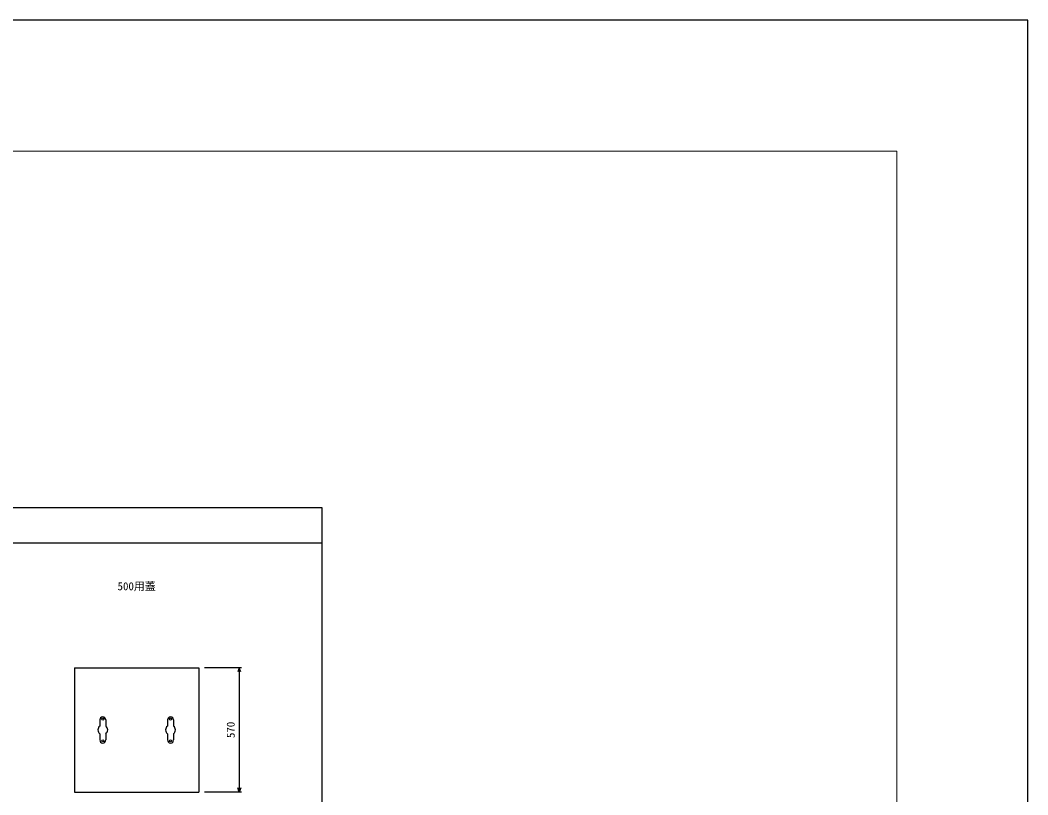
# Model space of a CAD drawing. Units: millimetres, scale not verified. Extents: x -12600 to 12600, y -8910 to 8910.
# Drawn here: x 7985 to 12600, y 5362 to 8910 of the extents above; entities that cross this region are included whole.
import ezdxf
from ezdxf.enums import TextEntityAlignment as Align

# ---------------------------------------------------------------- set-up
doc = ezdxf.new("R2010")
doc.units = ezdxf.units.MM
doc.header["$LTSCALE"] = 30
for name, color, linetype, lineweight in [('0-0_DIM', 7, 'Continuous', 25), ('0-1_Defpoints', 5, 'Continuous', 25), ('0-4_OUTLINE', 3, 'Continuous', 25), ('0-6_TXT', 7, 'Continuous', 25), ('0-7_WAKU', 3, 'Continuous', 13)]:
    doc.layers.add(name, color=color, linetype=linetype, lineweight=lineweight)
doc.styles.add('ＭＳ ゴシック', font='')
doc.styles.get('ＭＳ ゴシック').set_extended_font_data('MS Gothic')

msp = doc.modelspace()

# ---------------------------------------------------------------- linework, layer by layer
at = {"layer": '0-0_DIM'}
for p, q in [((2868.48, 6516.57), (9368.48, 6516.57)), ((8998.48, 5944.19), (8828.48, 5944.19)), ((8988.48, 5944.19), (8988.48, 5374.19)), ((8998.48, 5374.19), (8828.48, 5374.19))]:
    msp.add_line(p, q, dxfattribs=at)
msp.add_lwpolyline([(2868.48, 2376.57), (9368.48, 2376.57), (9368.48, 6676.57), (2868.48, 6676.57)], close=True, dxfattribs=at)
for points in [[(8995.56, 5924.73), (8988.48, 5944.19), (8981.39, 5924.73)], [(8995.56, 5393.65), (8988.48, 5374.19), (8981.39, 5393.65)]]:
    msp.add_lwpolyline(points, dxfattribs=at)
at = {"layer": '0-1_Defpoints'}
msp.add_lwpolyline([(-12600, -8910), (12600, -8910), (12600, 8910), (-12600, 8910)], close=True, dxfattribs=at)
at = {"layer": '0-4_OUTLINE'}
for p, q in [((8233.48, 5944.19), (8233.48, 5374.19)), ((8233.48, 5944.19), (8803.48, 5944.19)), ((8803.48, 5944.19), (8803.48, 5374.19)), ((8349.52, 5705.05), (8349.52, 5676.66)), ((8377.52, 5705.05), (8377.52, 5676.66)), ((8659.52, 5705.05), (8659.52, 5676.66)), ((8687.52, 5705.05), (8687.52, 5676.66)), ((8349.52, 5641.43), (8349.52, 5613.05)), ((8377.52, 5641.43), (8377.52, 5613.05)), ((8659.52, 5641.43), (8659.52, 5613.05)), ((8687.52, 5641.43), (8687.52, 5613.05)), ((8233.48, 5374.19), (8803.48, 5374.19))]:
    msp.add_line(p, q, dxfattribs=at)
for centre in [(8363.52, 5709.05), (8673.52, 5709.05), (8363.52, 5609.05), (8673.52, 5609.05)]:
    msp.add_circle(centre, 5, dxfattribs=at)
for centre, radius, start, end in [((8363.52, 5659.05), 22.5, 128.4786, 231.5214), ((8363.52, 5705.05), 14, 0, 180), ((8363.52, 5659.05), 22.5, 308.4786, 51.5214), ((8673.52, 5659.05), 22.5, 128.4786, 231.5214), ((8673.52, 5705.05), 14, 0, 180), ((8673.52, 5659.05), 22.5, 308.4786, 51.5214), ((8363.52, 5613.05), 14, 180, 0), ((8673.52, 5613.05), 14, 180, 0)]:
    msp.add_arc(centre, radius, start, end, dxfattribs=at)
at = {"layer": '0-7_WAKU'}
msp.add_lwpolyline([(-12000, -8310), (12000, -8310), (12000, 8310), (-12000, 8310)], close=True, dxfattribs=at)

# ---------------------------------------------------------------- texts
at = {"layer": '0-0_DIM', "style": 'ＭＳ ゴシック'}
msp.add_text('570', height=36.66, rotation=90, dxfattribs=at).set_placement((8978.48, 5621.69), align=Align.BOTTOM_LEFT)
at = {"layer": '0-6_TXT', "style": 'ＭＳ ゴシック'}
msp.add_text('500用蓋', height=36.66, dxfattribs=at).set_placement((8430.98, 6287.77), align=Align.BOTTOM_LEFT)

doc.saveas('drawing.dxf')
